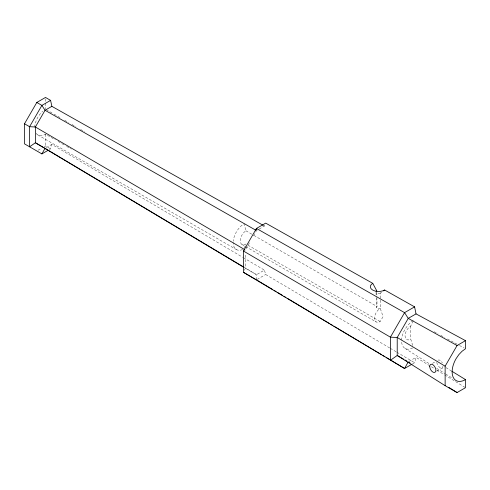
<?xml version="1.0" encoding="UTF-8"?>
<svg xmlns="http://www.w3.org/2000/svg" width="490" height="490" viewBox="0 0 490 490"><rect width="100%" height="100%" fill="white"/><g stroke="black" fill="none" stroke-linecap="round" stroke-linejoin="round"><path stroke-width="0.37" stroke-dasharray="2.45 1.84" d="M256.466 279.821L256.503 274.688L244.682 267.62M381.655 292.175L380.461 293.032L380.228 308.332L383.088 316.595L380.228 321.556A8.097 4.673 -60 0 1 374.55 319.082A8.097 4.673 -60 0 1 378.746 309.411L380.228 308.332A2.272 1.47 -7 0 1 378.053 308.872L376.467 307.959A2.272 1.47 -7 0 1 377.049 306.495L376.926 298.343M412.715 363.788L414.589 362.704L416.028 357.345L434.256 368.523M49.349 149.597L50.593 148.88L51.867 144.391L242.691 257.275M244.32 248.13L245.956 244.032A8.097 4.673 -60 0 1 240.229 240.731A8.097 4.673 -60 0 1 245.956 230.808L244.045 223.826A15.3 8.832 -60 0 0 233.289 241.227M259.137 229.075L264.41 226.031L264.918 224.867M244.375 270.266L245.319 268.232L245.319 253.771M412.684 345.493L410.773 339.19A8.097 4.673 -60 0 1 405.046 335.883A8.097 4.673 -60 0 1 410.773 325.966L412.684 321.869M246.066 248.675L250.163 241.576M253.52 235.764L256.503 230.6L258.481 229.455M413.321 320.503L410.283 322.714L407.453 325.703L405.022 329.255A16.593 9.58 -60 0 0 401.604 340.109M38.042 150.246L41.773 148.09M44.259 146.657L45.503 145.94L50.593 148.88M46.281 147.613L51.867 144.391M389.666 347.943L265.684 274.498L264.41 270.119L256.503 274.688L245.319 268.232M257.127 279.441L265.684 274.498M408.887 361.467L416.028 357.345M432.45 363.366L435.494 361.608M436.81 371.236L442.28 368.082M243.432 251.015L245.319 249.967M434.054 331.724L438.072 333.898M440.749 335.344L444.761 337.518M447.437 338.97L454.126 342.59M454.793 342.951L458.812 345.125M459.479 345.487L464.165 348.023M263.075 225.284L264.41 226.031M46.164 109.582L53.441 113.784M54.102 114.164L61.385 118.366M64.692 120.277L68.661 122.574M71.975 124.485L75.944 126.775M80.574 129.452L84.549 131.743M245.956 230.808L253.238 235.01M253.9 235.396L377.043 306.495M247.94 245.178L380.228 321.556M241.907 244.436L376.179 321.961M36.131 133.347A15.3 8.832 -60 0 0 45.503 134.18L46.826 134.946M47.487 135.326L55.425 139.913M58.077 141.445L64.031 144.881M66.677 146.412L71.313 149.083M37.852 134.94L236.394 249.569M243.352 257.667L264.41 270.119M390.322 348.329L396.226 351.826M396.882 352.212L414.589 362.704M445.931 367.604L451.149 370.801M436.86 370.122L444.02 374.513M444.669 374.911L464.851 387.29M405.022 348.421L429.565 363.868M436.67 368.345L445.067 373.631M445.716 374.035L452.821 378.507M436.725 362.416L437.35 364.389A4.477 2.144 55.4 0 0 441.711 368.235A4.569 2.187 55.4 0 0 442.887 366.208M376.075 292.726L376.124 294.949M376.185 297.926L376.387 307.579M376.835 292.414L376.914 297.602M410.773 325.966L410.773 339.19M45.503 98.913L45.503 109.197M45.503 134.18L45.503 145.94M437.925 360.205A4.477 2.817 68.4 0 1 441.711 361.865A4.569 2.873 68.4 0 1 442.28 362.882M242.636 249.52A15.3 8.832 -60 0 1 233.228 242.562M412.709 347.931A16.593 9.58 -60 0 1 401.586 340.82M380.461 293.032A2.579 1.488 0 0 1 376.406 292.726M34.698 127.278A15.3 8.832 -60 0 1 42.697 111.242"/><path stroke-width="0.73" d="M408.237 361.841L404.575 368.486L243.432 272.299L243.432 251.015L256.466 228.444L265.684 223.121L372.755 283.336L376.816 290.931A2.579 1.488 0 0 0 376.063 291.979M51.867 106.342L50.593 100.383L45.503 97.443L36.799 102.465L24.5 123.768L24.5 143.858L41.895 153.903L45.037 148.329L35.39 142.755L35.39 126.996L45.037 110.281L51.867 106.342L263.075 225.284M445.134 385.673L445.134 366.189L457.066 345.53L465.5 340.66L465.5 348.745L462.039 351.269L458.818 354.668L456.049 358.717A18.902 10.909 -60 0 0 453.152 377.208A18.902 10.909 -60 0 0 465.5 379.603L465.5 387.688L457.066 392.557L445.134 385.673L397.212 355.477L397.212 337.475L408.237 318.384L416.028 313.888L465.5 340.66M383.456 290.882L384.656 290.025L414.589 306.863L416.028 313.888M50.593 100.383L41.895 105.405L29.59 126.708L29.59 146.798L35.39 142.755L244.008 267.442M41.895 153.903L48.106 150.314M414.589 306.863L404.575 312.644L390.408 337.175L390.408 360.309L397.212 355.477L403.699 359.225M412.084 364.15L404.575 368.486L386.224 357.504M457.066 345.53L408.237 318.384L404.575 312.644L256.466 228.444L256.49 229.877M255.835 230.22L45.037 110.281L41.895 105.405L36.799 102.465M24.5 123.768L29.59 126.708L35.39 126.996L244.657 249.582M404.997 359.972L406.939 361.093M243.432 272.299L256.466 279.821M243.432 251.015L390.408 337.175L397.212 337.475L445.134 366.189M45.037 148.329L244.026 267.228M257.121 280.213L272.85 289.627M274.161 290.417L276.127 291.593M277.438 292.377L282.681 295.513M283.992 296.297L285.958 297.479M287.269 298.263L329.213 323.369M330.523 324.153L332.49 325.329M333.794 326.12L381.637 354.754M382.947 355.544L384.913 356.72M451.805 371.206L465.5 379.603M408.88 362.245L410.167 363.053M448.711 387.302L457.066 392.557M384.65 290.025A8.41 4.796 -0.6 0 1 372.755 290.111A8.41 4.796 -0.6 0 1 372.755 283.336M429.724 366.459A4.502 2.517 61.5 0 0 434.348 372.486A4.502 2.517 61.5 0 0 434.348 366.116A4.502 2.517 61.5 0 0 429.724 366.459"/></g></svg>
